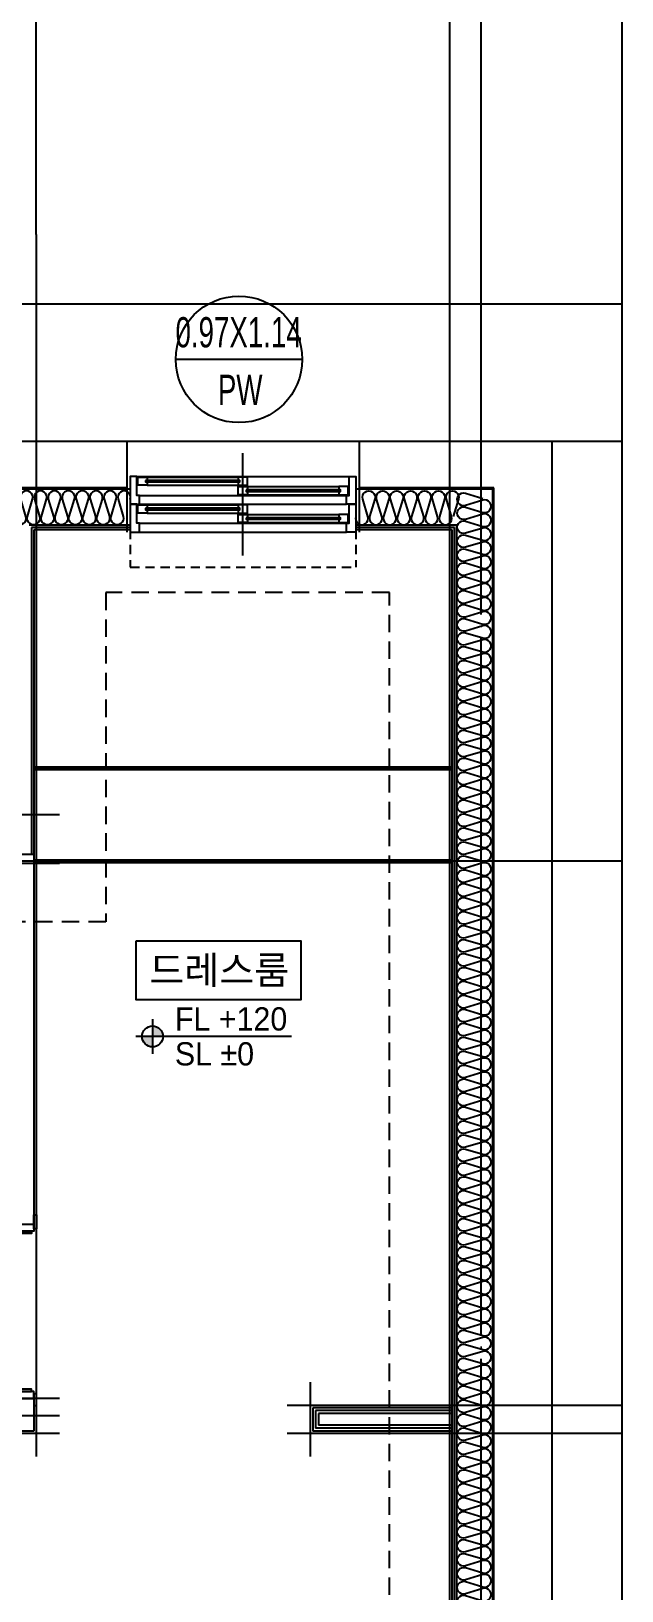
# Model space of a CAD drawing. Header units: millimetres. Extents: x -24416 to 92204, y -190080 to 23760.
# Drawn here: x 71724 to 74265, y -37173 to -30466 of the extents above; entities that cross this region are included whole.
import ezdxf
from ezdxf.enums import TextEntityAlignment as Align
from ezdxf.xclip import XClip

# ---------------------------------------------------------------- set-up
doc = ezdxf.new("R2010")
doc.units = ezdxf.units.MM
doc.header["$LTSCALE"] = 50
doc.header["$XCLIPFRAME"] = 0
for name, pattern in [('AUDIT_D_220706163347-0', [0]), ('CEN', [62, 60, -1, 0, -1]), ('H', [1.3, 0.8, -0.5]), ('HID', [2.3, 1.5, -0.8]), ('HIDDEN', [9.525, 6.35, -3.175]), ('평면도(기준)$0$ACAD_ISO04W100', [30.5, 24, -3, 0.5, -3])]:
    doc.linetypes.add(name, pattern=pattern)
doc.layers.get('defpoints').update_dxf_attribs({"color": 139})
for name, color, linetype in [('84 A$0$0 TILE LINE & HATCH', 8, 'Continuous'), ('A-레벨', 7, 'AUDIT_D_220706163347-0'), ('A-창호부호', 4, 'Continuous'), ('CEN_CON', 1, 'CEN'), ('CONC', 2, 'Continuous'), ('dan1', 7, 'HID'), ('ELE3_CON', 7, 'Continuous'), ('INS', 8, 'Continuous'), ('SINA-F-DOOR', 5, 'Continuous'), ('SINA-F-FRAME', 4, 'Continuous'), ('SINA-F-단표시', 8, 'Continuous'), ('WAL_DRY', 7, 'Continuous'), ('WIN', 4, 'Continuous'), ('실명', 3, 'AUDIT_D_220706163347-0'), ('실명박스', 7, 'AUDIT_D_220706163347-0'), ('커튼박스', 6, 'Continuous'), ('확장', 8, 'HIDDEN')]:
    doc.layers.add(name, color=color, linetype=linetype)
for name, color, linetype, plot in [('AA-XXXX-MC', 153, 'AUDIT_D_220706163347-0', False), ('Defpoint', 135, 'Continuous', False), ('MC', 135, 'Continuous', False)]:
    doc.layers.add(name, color=color, linetype=linetype, plot=plot)
doc.styles.add('HAUD01', font='Dotum.ttf')

# ---------------------------------------------------------------- blocks, each defined once
blk = doc.blocks.new('WIN_이중창_1000')
at = {"layer": 'Defpoint'}
for p, q in [((-15, 240), (-15, 0)), ((985, 240), (985, 0))]:
    blk.add_line(p, q, dxfattribs=at)
at = {"layer": 'WIN'}
blk.add_line((485, -100), (485, 340), dxfattribs=at)
at = {"layer": 'WIN', "color": 8}
for p, q in [((942, 240), (28, 240)), ((897, 237), (505, 237)), ((897, 202), (505, 202)), ((930, 158), (40, 158)), ((465, 196), (73, 196)), ((465, 161), (73, 161)), ((930, 120), (40, 120)), ((465, 76), (73, 76)), ((897, 117), (505, 117)), ((897, 82), (505, 82)), ((930, 38), (40, 38)), ((930, 0), (40, 0)), ((465, 41), (73, 41))]:
    blk.add_line(p, q, dxfattribs=at)
at = {"layer": 'WIN'}
for points in [[(40, 158), (28, 158), (28, 240), (0, 240), (0, 120), (40, 120), (40, 158)], [(505, 216.5), (505, 202), (465, 202), (465, 237), (505, 237), (505, 222.5)], [(904, 222.5), (904, 216.5), (498, 216.5), (498, 222.5), (904, 222.5)], [(897, 216.5), (897, 202), (937, 202), (937, 237), (897, 237), (897, 222.5)], [(930, 158), (942, 158), (942, 240), (970, 240), (970, 120), (930, 120), (930, 158)], [(73, 175.5), (73, 161), (33, 161), (33, 196), (73, 196), (73, 181.5)], [(472, 181.5), (472, 175.5), (66, 175.5), (66, 181.5), (472, 181.5)], [(465, 175.5), (465, 161), (505, 161), (505, 196), (465, 196), (465, 181.5)], [(40, 38), (28, 38), (28, 120), (0, 120), (0, 0), (40, 0), (40, 38)], [(73, 55.5), (73, 41), (33, 41), (33, 76), (73, 76), (73, 61.5)], [(505, 96.5), (505, 82), (465, 82), (465, 117), (505, 117), (505, 102.5)], [(465, 55.5), (465, 41), (505, 41), (505, 76), (465, 76), (465, 61.5)], [(904, 102.5), (904, 96.5), (498, 96.5), (498, 102.5), (904, 102.5)], [(897, 96.5), (897, 82), (937, 82), (937, 117), (897, 117), (897, 102.5)], [(930, 38), (942, 38), (942, 120), (970, 120), (970, 0), (930, 0), (930, 38)], [(472, 61.5), (472, 55.5), (66, 55.5), (66, 61.5), (472, 61.5)]]:
    blk.add_lwpolyline(points, dxfattribs=at)
blk = doc.blocks.new('insul1')
blk.add_lwpolyline([(0, 0.25, 1.344031), (0.35, 0.25), (0.2, 0.75, -1.344031), (0.55, 0.75), (0.4, 0.25)], format="xyb")
blk = doc.blocks.new('A$C016A76E2')
at = {"layer": 'SINA-F-단표시'}
h = blk.add_hatch(dxfattribs=at)
h.set_pattern_fill('AR-SAND', color=251, scale=10, angle=90)
h.set_pattern_definition([(127.5, (671299.453, 3999847.715), (-19.26823769, -0.62993358), [0, -15.2, 0, -17, 0, -16.25]), (97.5, (671299.453, 3999847.715), (-28.22146065, 17.69776705), [0, -8.2, 0, -13.7, 0, -5.25]), (57.5, (671299.453, 3999835.415), (-0.056590535, 31.14141862), [0, -5, 0, -18, 0, -23.5]), (47.5, (671299.453, 3999835.415), (-8.77675565, 30.06126605), [0, -2.5, 0, -11.8, 0, -13.5])])
h.paths.add_polyline_path([(-150, 770), (-110, 770), (-110, 80), (-150, 80)])
at = {"layer": '84 A$0$0 TILE LINE & HATCH'}
blk.add_line((-740, 80), (-740, 50), dxfattribs=at)
at = {"layer": 'SINA-F-DOOR', "color": 8}
for points in [[(-760, 126), (-760, 176), (-580, 176), (-580, 156), (-740, 156), (-740, 126)], [(-760, 70), (-760, 20), (-580, 20), (-580, 40), (-740, 40), (-740, 70)]]:
    blk.add_lwpolyline(points, dxfattribs=at)
at = {"layer": 'SINA-F-DOOR'}
blk.add_lwpolyline([(-150, 80), (-840, 80), (-840, 116), (-150, 116), (-150, 80)], dxfattribs=at)
at = {"layer": 'SINA-F-DOOR', "color": 8}
for points in [[(-720, 116), (-780, 116), (-780, 126), (-720, 126)], [(-720, 80), (-780, 80), (-780, 70), (-720, 70)]]:
    blk.add_lwpolyline(points, close=True, dxfattribs=at)
at = {"layer": 'SINA-F-DOOR', "color": 1, "linetype": '평면도(기준)$0$ACAD_ISO04W100', "ltscale": 20}
blk.add_arc((-149.4, 78.4), 691.6, 90.04709, 177.09665, dxfattribs=at)
at = {"layer": 'SINA-F-FRAME'}
for points in [[(0, 780), (0, 840), (12, 840), (12, 780)], [(0, 800), (0, 770), (-150, 770), (-150, 800)], [(-10, 770), (-10, 760), (-110, 760), (-110, 770)], [(0, 50), (0, 80), (-150, 80), (-150, 50)], [(-10, 80), (-10, 90), (-110, 90), (-110, 80)], [(0, 70), (0, 20), (12, 20), (12, 70)]]:
    blk.add_lwpolyline(points, close=True, dxfattribs=at)
at = {"layer": 'SINA-F-단표시', "color": 7}
blk.add_line((-150, 80), (-150, 770), dxfattribs=at)
at = {"layer": 'SINA-F-단표시', "color": 8}
blk.add_line((-110, 770), (-110, 80), dxfattribs=at)
blk = doc.blocks.new('U-84A(확장)')
at = {"layer": 'CEN_CON'}
for p, q in [((14630, -300), (14630, 10635)), ((15235, 10335), (5345, 10335)), ((15235, 9745), (11895.7, 9745)), ((12815, 8140), (9775, 8140)), ((12815, 5555), (10575, 5555))]:
    blk.add_line(p, q, dxfattribs=at)
at = {"layer": 'CONC'}
for p, q in [((13105, 9745), (12655, 9745)), ((13105, 9745), (13105, 9545)), ((14935, 9745), (14105, 9745)), ((14105, 9745), (14105, 9545)), ((14935, 0), (14935, 9745)), ((13105, 9545), (12455, 9545)), ((14685, 9545), (14105, 9545)), ((14685, 1690), (14685, 9545))]:
    blk.add_line(p, q, dxfattribs=at)
at = {"layer": 'dan1'}
blk.add_lwpolyline([(10885, 2140), (14235, 2140), (14235, 9095), (13015, 9095), (13015, 7680), (10885, 7680)], dxfattribs=at)
at = {"layer": 'ELE3_CON'}
blk.add_line((14105, 9745), (13105, 9745), dxfattribs=at)
at = {"layer": 'INS'}
for p, q in [((13120, 9540), (12575, 9540)), ((14680, 9540), (14090, 9540)), ((14680, 1695), (14680, 9540)), ((13120, 9385), (12685, 9385)), ((14525, 9385), (14090, 9385)), ((14525, 1850), (14525, 9385))]:
    blk.add_line(p, q, dxfattribs=at)
at = {"layer": 'MC'}
for p, q in [((12715, 10635), (12715, 5380)), ((14495, -300), (14495, 10635)), ((12815, 7930), (11220, 7930)), ((15235, 7940), (12465, 7940)), ((13895, 5380), (13895, 5700)), ((12815, 5630), (10575, 5630)), ((15235, 5600), (13795, 5600)), ((12815, 5480), (10575, 5480)), ((15235, 5480), (13795, 5480))]:
    blk.add_line(p, q, dxfattribs=at)
at = {"layer": 'WAL_DRY'}
for p, q in [((13120, 9375), (12695, 9375)), ((12695, 9375), (12695, 7970)), ((13120, 9365), (12705, 9365)), ((12705, 9365), (12705, 7970)), ((14515, 9375), (14090, 9375)), ((14505, 9365), (14090, 9365)), ((14505, 1870), (14505, 9365)), ((14515, 1860), (14515, 9375)), ((12605, 7970), (12705, 7970)), ((12705, 7970), (12705, 6380)), ((12705, 5630), (12705, 5490)), ((14505, 5590), (13905, 5590)), ((13905, 5590), (13905, 5490)), ((14505, 5577.5), (13917.5, 5577.5)), ((13917.5, 5577.5), (13917.5, 5502.5)), ((14505, 5502.5), (13917.5, 5502.5)), ((14505, 5565), (13930, 5565)), ((13930, 5565), (13930, 5515)), ((14505, 5515), (13930, 5515)), ((12705, 5490), (10885, 5490)), ((14505, 5490), (13905, 5490))]:
    blk.add_line(p, q, dxfattribs=at)
at = {"layer": '커튼박스', "linetype": 'H'}
for p, q in [((13120, 9365), (13120, 9205)), ((14090, 9365), (14090, 9205)), ((13120, 9205), (14090, 9205))]:
    blk.add_line(p, q, dxfattribs=at)
at = {"layer": '확장', "ltscale": 0.5, "const_width": 20, "flags": 128}
for points in [[(14505, 8340), (12705, 8340)], [(14505, 7940), (12705, 7940)]]:
    blk.add_lwpolyline(points, dxfattribs=at)
at = {"layer": 'INS', "row_count": 1}
for p, xscale, yscale, zscale, rotation, column_count, row_spacing, column_spacing in [((13120, 9535), 150, 150, 150, 180, 9, 0, 60), ((14675, 1700), 150.0000000000001, 150.0000000000001, 150.0000000000001, 90, 130, -3.155443620884047e-30, 60.00000000000006)]:
    blk.add_blockref('insul1', p, dxfattribs=dict(at, xscale=xscale, yscale=yscale, zscale=zscale, rotation=rotation, column_count=column_count, row_spacing=row_spacing, column_spacing=column_spacing))
at = {"layer": 'INS', "xscale": 150, "yscale": 150, "zscale": 150, "row_count": 1, "column_count": 7, "row_spacing": 0, "column_spacing": 60}
blk.add_blockref('insul1', (14090, 9385), dxfattribs=at)
at = {"layer": 'SINA-F-FRAME', "color": 0}
blk.add_blockref('A$C016A76E2', (12705, 5580), dxfattribs=at)
at = {"layer": 'WIN', "xscale": -1}
blk.add_blockref('WIN_이중창_1000', (14090, 9355), dxfattribs=at)
blk = doc.blocks.new('A$C4D377245')
at = {"layer": 'A-창호부호'}
blk.add_line((675.4, 345), (14.6, 345), dxfattribs=at)
blk.add_circle((345, 345), 330.4, dxfattribs=at)
blk = doc.blocks.new('A$Cb33ca4a3')
at = {"layer": 'A-레벨'}
h = blk.add_hatch(color=256, dxfattribs=at)
h.paths.add_polyline_path([(72246.1, -58593.8), (72246.1, -58548.8), (72201.1, -58548.8, 0.414214)])
h.paths.add_polyline_path([(72246.1, -58503.8), (72246.1, -58548.8), (72291.1, -58548.8, 0.414214)])
for p, q in [((72246.1, -58473.8), (72246.1, -58623.8)), ((72843.8, -58548.8), (72174.1, -58548.8))]:
    blk.add_line(p, q, dxfattribs=at)
blk.add_circle((72246.1, -58548.8), 45, dxfattribs=at)
at = {"layer": 'A-레벨', "color": 4, "style": 'HAUD01'}
for s, p in [('FL +120', (72342.1, -58523.3)), ('SL %%P0', (72342.1, -58673.5))]:
    blk.add_text(s, height=100, dxfattribs=at).set_placement(p)

msp = doc.modelspace()

# ---------------------------------------------------------------- linework, layer by layer
at = {"layer": 'AA-XXXX-MC'}
for p, q in [((71745.2, -31340.4), (71745.2, -28550.4)), ((73525.2, -31340.4), (73525.2, -28550.4))]:
    msp.add_line(p, q, dxfattribs=at)
at = {"layer": 'CEN_CON'}
msp.add_line((73660.2, -31340.4), (73660.2, -28550.4), dxfattribs=at)
at = {"layer": 'defpoints'}
msp.add_lwpolyline([(74265.2, -42275.4), (57836, -42275.4), (57836, -28550.4), (74265.2, -28550.4)], close=True, dxfattribs=at)
at = {"layer": '실명박스'}
msp.add_lwpolyline([(72174.9, -34379.3), (72174.9, -34629.3), (72886.1, -34629.3), (72886.1, -34379.3)], close=True, dxfattribs=at)

# ---------------------------------------------------------------- block references
ref = msp.add_blockref('U-84A(확장)', (59030.2, -41975.4))
XClip(ref).set_block_clipping_path([(-1194.1410816024, -300), (15235, 13425)])
at = {"layer": 'A-창호부호'}
msp.add_blockref('A$Cb33ca4a3', (0, 23760), dxfattribs=at)
at = {"layer": 'A-창호부호', "xscale": 0.8231884058332071, "yscale": 0.8231884058332071, "zscale": 0.8231884058332071}
msp.add_blockref('A$C4D377245', (72334, -32161.5), dxfattribs=at)

# ---------------------------------------------------------------- texts
at = {"layer": 'A-창호부호', "color": 6, "style": 'HAUD01', "width": 0.7}
for s, p in [('0.97X1.14', (72616.3, -31760.7)), ('PW', (72623.2, -32008.4))]:
    msp.add_text(s, height=130, dxfattribs=at).set_placement(p, align=Align.MIDDLE)
at = {"layer": '실명', "style": 'HAUD01'}
msp.add_text('드레스룸', height=120, dxfattribs=at).set_placement((72533.3, -34502.5), align=Align.MIDDLE)

doc.saveas('drawing.dxf')
